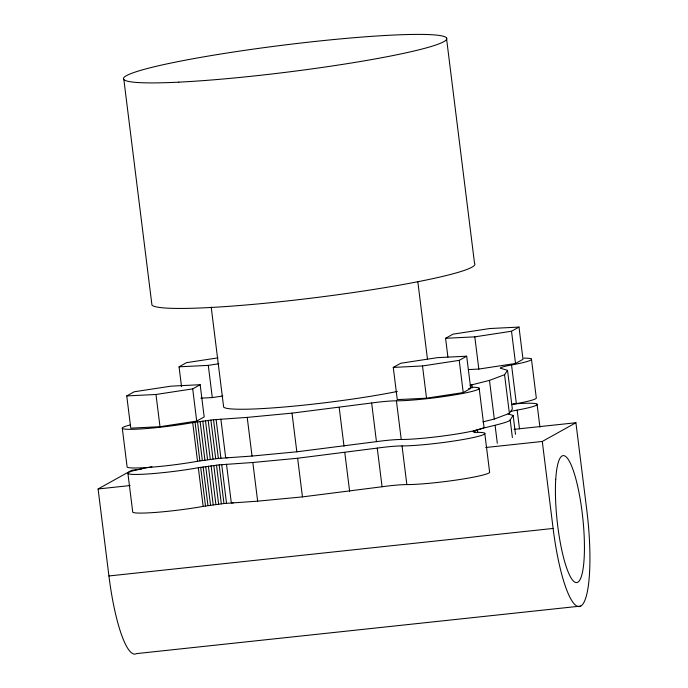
<?xml version="1.0" encoding="UTF-8"?>
<svg xmlns="http://www.w3.org/2000/svg" width="688" height="688" viewBox="0 0 688 688"><rect width="100%" height="100%" fill="white"/><g stroke="black" fill="none" stroke-linecap="round" stroke-linejoin="round"><path stroke-width="1.03" d="M470.076 385.28L489.486 380.387L504.562 374.719L507.529 370.342L500.374 368.209A25.465 2.133 -7.1 0 1 511.537 364.984A45.614 3.818 -7.1 0 0 523.869 358.121M482.873 421.899L494.302 419.052L509.378 413.376L512.345 408.999L507.529 370.342M151.945 466.774L147.843 467.573A45.614 3.818 -7.1 0 0 135.519 474.436A45.614 3.818 -7.1 0 0 198.333 467.72L219.154 464.864L252.831 462.499L297.629 458.242L377.256 448.094A24.88 2.081 -7.1 0 1 402.033 445.919A45.614 3.818 -7.1 0 0 464.856 439.202A45.614 3.818 -7.1 0 0 477.18 432.339C458.38 431.926 510.943 423.369 510.178 419.818L513.153 415.449L508.036 413.927M126.755 395.927L134.22 391.773L170.934 386.166L200.165 384.712L204.181 416.937L196.708 421.09L160.003 426.698L130.763 428.151L126.755 395.927L155.987 394.482L192.7 388.875L200.165 384.712M181.512 386.561L179.052 366.816L186.525 362.662L217.993 357.855M513.979 429.364L575.908 422.733L586.744 509.722A87.969 17.776 83.9 0 1 580.767 606.076L136.568 653.6A87.969 17.776 83.9 0 1 108.928 575.968L98.092 488.979L131.718 470.265L141.324 469.233M393.269 367.418L400.743 363.255L437.448 357.648L466.688 356.203L470.695 388.419L463.23 392.573L426.517 398.189L397.286 399.633L393.269 367.418L422.509 365.964L459.214 360.357L466.688 356.203M447.905 357.012L445.575 338.298L453.039 334.144L489.753 328.537L518.993 327.084L523 359.308L515.527 363.462L478.822 369.069L468.382 369.585M445.575 338.298L474.806 336.853L511.519 331.246L518.993 327.084M485.694 447.51L542.29 441.455L575.908 422.733M130.247 424.96A45.614 3.818 -7.1 0 0 135.244 429.226A45.614 3.818 -7.1 0 0 192.717 422.613L213.538 419.757L247.216 417.392L292.013 413.135L371.64 402.987A24.88 2.081 -7.1 0 1 396.417 400.82A45.614 3.818 -7.1 0 0 459.24 394.095A45.614 3.818 -7.1 0 0 471.564 387.232L470.162 387.206M122.309 428.392L127.125 467.049A45.614 3.818 -7.1 0 0 197.533 461.278L218.354 458.423L252.032 456.058L296.829 451.801L376.456 441.644A24.88 2.081 -7.1 0 1 401.233 439.477A45.614 3.818 -7.1 0 0 453.469 434.515A45.614 3.818 -7.1 0 0 483.965 426.844L479.149 388.178M127.925 473.49L132.741 512.156A45.614 3.818 -7.1 0 0 203.149 506.377L223.97 503.53L257.647 501.165L302.445 496.899L382.072 486.751A24.88 2.081 -7.1 0 1 406.849 484.584A45.614 3.818 -7.1 0 0 459.085 479.622A45.614 3.818 -7.1 0 0 489.589 471.942L484.773 433.285M179.052 366.816L208.292 365.371L218.775 363.763M200.819 398.154L212.3 397.587L222.792 395.987M98.092 488.979L130.127 485.547M108.928 575.968L553.118 528.444A87.969 17.776 83.9 0 0 580.767 606.076M227.84 457.683L225.69 457.804L220.874 419.147M233.464 502.79L231.314 502.911L226.498 464.254M468.614 388.522L470.695 388.419M542.29 441.455L553.118 528.444M531.454 359.067L536.27 397.724A45.614 3.818 -7.1 0 1 516.353 403.641A25.465 2.133 -7.1 0 0 511.571 404.587M537.07 404.174L539.934 427.162M511.519 331.246L515.527 363.462M511.537 364.984L516.353 403.641M512.878 404.019A45.614 3.818 -7.1 0 1 517.161 410.091L519.5 428.899M513.153 415.449L515.493 434.257M504.562 374.719L509.378 413.376M510.178 419.818L512.388 437.585M489.486 380.387L494.302 419.052M495.102 425.494L497.312 443.253M446.443 37.771L474.531 263.306A162.91 13.631 -7.1 0 1 324.229 296.528A162.91 13.631 -7.1 0 1 151.945 305.068L123.857 79.541M474.806 336.853L478.822 369.069M471.83 384.798L472.217 387.929M477.446 429.897L477.704 431.987M474.823 430.636L475.081 432.726M459.214 360.357L463.23 392.573M417.788 281.452L427.463 359.093M422.509 365.964L426.517 398.189M396.417 400.82L401.233 439.477M402.033 445.919L406.849 484.584M371.64 402.987L376.456 441.644M377.256 448.094L382.072 486.751M339.193 407.554L344.009 446.22M344.808 452.661L349.624 491.318M292.013 413.135L296.829 451.801M297.629 458.242L302.445 496.899M247.216 417.392L252.032 456.058M252.831 462.499L257.647 501.165M211.207 307.123L223.652 407.09A104.258 8.72 -7.1 0 0 288.797 406.608A104.258 8.72 -7.1 0 0 397.32 391.455M216.101 419.517L220.917 458.182M221.725 464.624L226.533 503.281M208.292 365.371L212.3 397.587M213.538 419.757L218.354 458.423M219.154 464.864L223.97 503.53M210.881 420.033L215.697 458.698M216.505 465.14L221.321 503.805M208.18 420.342L212.996 459.008M213.805 465.449L218.621 504.106M205.463 420.678L210.279 459.335M211.087 465.785L215.903 504.442M202.762 421.039L207.578 459.696M208.378 466.137L213.194 504.803M200.105 421.409L204.921 460.074M205.721 466.516L210.537 505.181M197.525 421.804L202.341 460.47M203.141 466.911L207.957 505.568M192.7 388.875L196.708 421.09M195.057 422.208L199.873 460.865M200.672 467.307L205.488 505.972M192.717 422.613L197.533 461.278M198.333 467.72L203.149 506.377M155.987 394.482L160.003 426.698M511.029 411.338A25.465 2.133 -7.1 0 1 517.161 410.091M178.863 82.147A162.91 13.631 -7.1 0 0 443.786 41.684A162.91 13.631 -7.1 0 0 232.785 52.133A162.91 13.631 -7.1 0 0 178.863 82.147M555.741 479.235A63.864 12.909 83.9 0 0 574.368 581.842A63.864 12.909 83.9 0 0 579.683 496.177A63.864 12.909 83.9 0 0 555.741 479.235"/></g></svg>
